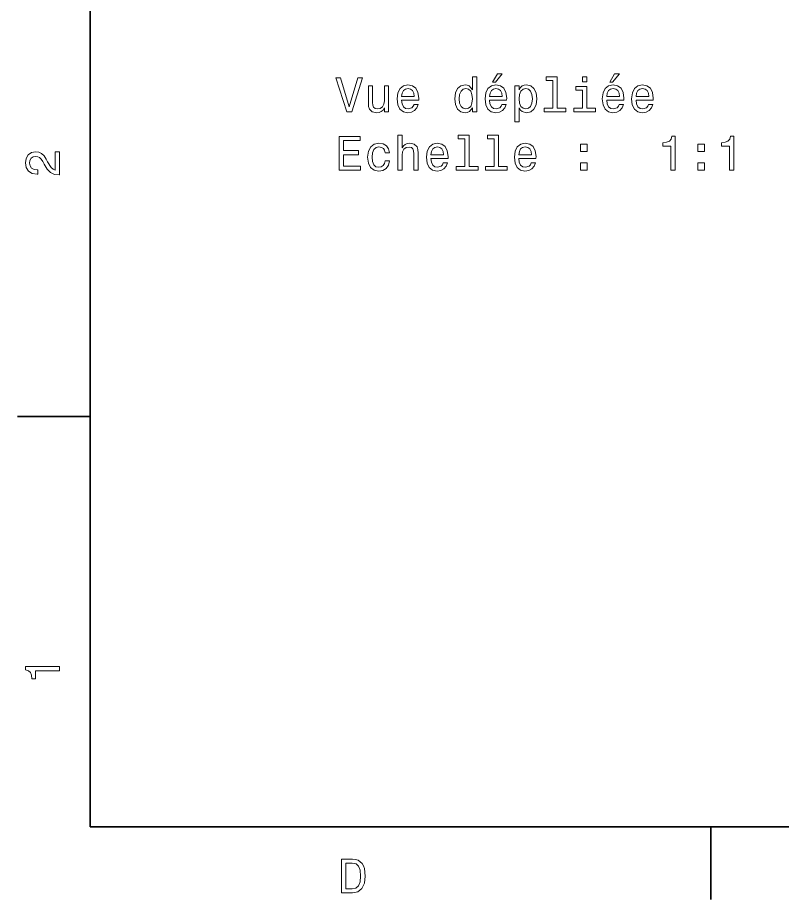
# Model space of a CAD drawing. Extents: x 0 to 297, y 0 to 210.
# Drawn here: x 2.5 to 81.7, y 2.5 to 93.8 of the extents above; entities that cross this region are included whole.
import ezdxf

# ---------------------------------------------------------------- set-up
doc = ezdxf.new("R2010")
doc.units = 0

msp = doc.modelspace()

# ---------------------------------------------------------------- linework, layer by layer
at = {"color": 7, "lineweight": 35}
for p, q in [((10, 200), (10, 10)), ((10, 10), (287, 10))]:
    msp.add_line(p, q, dxfattribs=at)
at = {"color": 7, "lineweight": 35, "ltscale": 0.1875}
for p, q in [((10, 52.5), (2.5, 52.5)), ((74.300003, 10), (74.300003, 2.5))]:
    msp.add_line(p, q, dxfattribs=at)
at = {"color": 7, "lineweight": 13}
for points in [[(49.605618, 84.478912), (49.605618, 84.060326), (50.049423, 84.060326), (50.049423, 87.681366), (49.610661, 87.681366), (49.610661, 86.354996), (49.272766, 86.738281), (49.065994, 86.829056), (48.82896, 86.864357), (48.400284, 86.763496), (48.067432, 86.481071), (47.850574, 86.027184), (47.774925, 85.416954), (47.850574, 84.806725), (48.067432, 84.347786), (48.400284, 84.060326), (48.82896, 83.964508), (49.065994, 83.999809), (49.277809, 84.090584)], [(51.67334, 87.136696), (51.970894, 87.136696), (52.671898, 87.994041), (52.177666, 87.994041)], [(57.931988, 87.308167), (57.931988, 84.433525), (57.019165, 84.433525), (57.019165, 84.060326), (59.283573, 84.060326), (59.283573, 84.433525), (58.375793, 84.433525), (58.375793, 87.681366), (57.236023, 87.681366), (57.236023, 87.308167)], [(61.457203, 87.681366), (60.988182, 87.681366), (60.988182, 87.17704), (61.457203, 87.17704)], [(63.817432, 87.136696), (64.114983, 87.136696), (64.815994, 87.994041), (64.321754, 87.994041)], [(37.718731, 87.565369), (36.841209, 84.584824), (35.938469, 87.565369), (35.459362, 87.565369), (36.589046, 84.060326), (37.093369, 84.060326), (38.197838, 87.565369)], [(40.921181, 86.768539), (40.477375, 86.768539), (40.477375, 85.205139), (40.426941, 84.842026), (40.280689, 84.579781), (40.053745, 84.418396), (39.756195, 84.367966), (39.519161, 84.40831), (39.367867, 84.529343), (39.282131, 84.736115), (39.261959, 85.028625), (39.261959, 86.768539), (38.818153, 86.768539), (38.818153, 84.988281), (38.833282, 84.630211), (38.929104, 84.332657), (39.221611, 84.060326), (39.690632, 83.964508), (39.942795, 83.999809), (40.159653, 84.090584), (40.346252, 84.246925), (40.497547, 84.473869), (40.497547, 84.060326), (40.921181, 84.060326)], [(42.257633, 85.285828), (44.032852, 85.285828), (44.037895, 85.492599), (43.957203, 86.072571), (43.735298, 86.506294), (43.382275, 86.768539), (42.913254, 86.864357), (42.454319, 86.763496), (42.101295, 86.481071), (41.874348, 86.022141), (41.793659, 85.416954), (41.869305, 84.796638), (42.096252, 84.342743), (42.444233, 84.060326), (42.898125, 83.964508), (43.291496, 84.030067), (43.614262, 84.201538), (43.851295, 84.473869), (43.987461, 84.836983), (43.548702, 84.836983), (43.457924, 84.635254), (43.326797, 84.483955), (42.953598, 84.362923), (42.666138, 84.418396), (42.449276, 84.59491), (42.308067, 84.88237), (42.257633, 85.270699)], [(51.365704, 85.285828), (53.140923, 85.285828), (53.145966, 85.492599), (53.065269, 86.072571), (52.843369, 86.506294), (52.490341, 86.768539), (52.021324, 86.864357), (51.562389, 86.763496), (51.209366, 86.481071), (50.982418, 86.022141), (50.901726, 85.416954), (50.977375, 84.796638), (51.204323, 84.342743), (51.552303, 84.060326), (52.006195, 83.964508), (52.399567, 84.030067), (52.722332, 84.201538), (52.959366, 84.473869), (53.095531, 84.836983), (52.656769, 84.836983), (52.565994, 84.635254), (52.434868, 84.483955), (52.061668, 84.362923), (51.774208, 84.418396), (51.557346, 84.59491), (51.416138, 84.88237), (51.365704, 85.270699)], [(54.431984, 86.349953), (54.431984, 86.768539), (53.988182, 86.768539), (53.988182, 83.011337), (54.431984, 83.011337), (54.431984, 84.473869), (54.588326, 84.236839), (54.764839, 84.080498), (55.208641, 83.964508), (55.632275, 84.060326), (55.965126, 84.347786), (56.181984, 84.801682), (56.26268, 85.416954), (56.181984, 86.027184), (55.965126, 86.481071), (55.632275, 86.763496), (55.208641, 86.864357), (54.966568, 86.834099), (54.759796, 86.738281), (54.583282, 86.576897)], [(63.509796, 85.285828), (65.285011, 85.285828), (65.290054, 85.492599), (65.209366, 86.072571), (64.987457, 86.506294), (64.634438, 86.768539), (64.165413, 86.864357), (63.706482, 86.763496), (63.353455, 86.481071), (63.126511, 86.022141), (63.045818, 85.416954), (63.121468, 84.796638), (63.348412, 84.342743), (63.696396, 84.060326), (64.150284, 83.964508), (64.543655, 84.030067), (64.866425, 84.201538), (65.103455, 84.473869), (65.239624, 84.836983), (64.800858, 84.836983), (64.710083, 84.635254), (64.578964, 84.483955), (64.205765, 84.362923), (63.918297, 84.418396), (63.701439, 84.59491), (63.560226, 84.88237), (63.509796, 85.270699)], [(66.545822, 85.285828), (68.32103, 85.285828), (68.32608, 85.492599), (68.245384, 86.072571), (68.023483, 86.506294), (67.670456, 86.768539), (67.201439, 86.864357), (66.742508, 86.763496), (66.389481, 86.481071), (66.162537, 86.022141), (66.081841, 85.416954), (66.157486, 84.796638), (66.38443, 84.342743), (66.732422, 84.060326), (67.18631, 83.964508), (67.579681, 84.030067), (67.902451, 84.201538), (68.139481, 84.473869), (68.27565, 84.836983), (67.836884, 84.836983), (67.746109, 84.635254), (67.614983, 84.483955), (67.241783, 84.362923), (66.954315, 84.418396), (66.737457, 84.59491), (66.596252, 84.88237), (66.545822, 85.270699)], [(42.257633, 85.659027), (42.31311, 86.007011), (42.449276, 86.264214), (42.656052, 86.420555), (42.928383, 86.476028), (43.195675, 86.420555), (43.402447, 86.264214), (43.528526, 86.007011), (43.573917, 85.659027)], [(48.90461, 86.465942), (49.197117, 86.39534), (49.419018, 86.198654), (49.55014, 85.870842), (49.600574, 85.416954), (49.55014, 84.958023), (49.419018, 84.630211), (49.197117, 84.428482), (48.90461, 84.362923), (48.627232, 84.428482), (48.415417, 84.630211), (48.274204, 84.963066), (48.228817, 85.416954), (48.274204, 85.865799), (48.415417, 86.193611), (48.627232, 86.39534)], [(51.365704, 85.659027), (51.421181, 86.007011), (51.557346, 86.264214), (51.764118, 86.420555), (52.036453, 86.476028), (52.303745, 86.420555), (52.510517, 86.264214), (52.636597, 86.007011), (52.681984, 85.659027)], [(55.132996, 84.362923), (54.835445, 84.428482), (54.618584, 84.630211), (54.482418, 84.958023), (54.437027, 85.416954), (54.482418, 85.870842), (54.618584, 86.198654), (54.835445, 86.39534), (55.132996, 86.465942), (55.405327, 86.39534), (55.622189, 86.193611), (55.758354, 85.865799), (55.808788, 85.416954), (55.758354, 84.963066), (55.622189, 84.630211), (55.405327, 84.428482)], [(61.442074, 84.433525), (61.442074, 86.677757), (60.302303, 86.677757), (60.302303, 86.299522), (60.998268, 86.299522), (60.998268, 84.433525), (60.090488, 84.433525), (60.090488, 84.060326), (62.35994, 84.060326), (62.35994, 84.433525)], [(63.509796, 85.659027), (63.565269, 86.007011), (63.701439, 86.264214), (63.908211, 86.420555), (64.180542, 86.476028), (64.447838, 86.420555), (64.65461, 86.264214), (64.780685, 86.007011), (64.82608, 85.659027)], [(66.545822, 85.659027), (66.601295, 86.007011), (66.737457, 86.264214), (66.944229, 86.420555), (67.216568, 86.476028), (67.483856, 86.420555), (67.690628, 86.264214), (67.816711, 86.007011), (67.862099, 85.659027)], [(35.782131, 78.013496), (38.001152, 78.013496), (38.001152, 78.437126), (36.246109, 78.437126), (36.246109, 79.622284), (37.809509, 79.622284), (37.809509, 80.040871), (36.246109, 80.040871), (36.246109, 81.089867), (37.960804, 81.089867), (37.960804, 81.513496), (35.782131, 81.513496)], [(41.869305, 78.013496), (42.31311, 78.013496), (42.31311, 79.576897), (42.358498, 79.934967), (42.504753, 80.197212), (42.731697, 80.358597), (43.03429, 80.419113), (43.276367, 80.368683), (43.427666, 80.232513), (43.503311, 80.005569), (43.528526, 79.70298), (43.528526, 78.013496), (43.972332, 78.013496), (43.972332, 79.793755), (43.95216, 80.151825), (43.861382, 80.449379), (43.563831, 80.72171), (43.099854, 80.817528), (42.847694, 80.782227), (42.630833, 80.686409), (42.449276, 80.53511), (42.31311, 80.328339), (42.31311, 81.634537), (41.869305, 81.634537)], [(48.823917, 81.261337), (48.823917, 78.386696), (47.911095, 78.386696), (47.911095, 78.013496), (50.175503, 78.013496), (50.175503, 78.386696), (49.267723, 78.386696), (49.267723, 81.634537), (48.127953, 81.634537), (48.127953, 81.261337)], [(51.85994, 81.261337), (51.85994, 78.386696), (50.947117, 78.386696), (50.947117, 78.013496), (53.211525, 78.013496), (53.211525, 78.386696), (52.303745, 78.386696), (52.303745, 81.634537), (51.163975, 81.634537), (51.163975, 81.261337)], [(70.146683, 78.013496), (70.605614, 78.013496), (70.605614, 81.538712), (70.26268, 81.538712), (70.171898, 81.231079), (69.990341, 81.024307), (69.712967, 80.903267), (69.329681, 80.862923), (69.329681, 80.504852), (70.146683, 80.504852)], [(76.218727, 78.013496), (76.677658, 78.013496), (76.677658, 81.538712), (76.334717, 81.538712), (76.243942, 81.231079), (76.062386, 81.024307), (75.785004, 80.903267), (75.401718, 80.862923), (75.401718, 80.504852), (76.218727, 80.504852)], [(40.558067, 79.824013), (40.996826, 79.824013), (40.906052, 80.22747), (40.68919, 80.545197), (40.351295, 80.741882), (39.912533, 80.817528), (39.428383, 80.716667), (39.060226, 80.434242), (38.828239, 79.975311), (38.747547, 79.360039), (38.823196, 78.749809), (39.05014, 78.295914), (39.408211, 78.013496), (39.897404, 77.917679), (40.331123, 77.993324), (40.669018, 78.205139), (40.901005, 78.537994), (41.001869, 78.981796), (40.578239, 78.981796), (40.50259, 78.699379), (40.361382, 78.487556), (40.159653, 78.356438), (39.912533, 78.316093), (39.604897, 78.381653), (39.382996, 78.583382), (39.246826, 78.911194), (39.201439, 79.375168), (39.246826, 79.829056), (39.388039, 80.156868), (39.614983, 80.358597), (39.912533, 80.429199), (40.174782, 80.383812), (40.371468, 80.267822), (40.50259, 80.07618)], [(45.293655, 79.238998), (47.068874, 79.238998), (47.073917, 79.44577), (46.993225, 80.025742), (46.771324, 80.459465), (46.418297, 80.72171), (45.949276, 80.817528), (45.490345, 80.716667), (45.137318, 80.434242), (44.910374, 79.975311), (44.829681, 79.370125), (44.905331, 78.749809), (45.132275, 78.295914), (45.480255, 78.013496), (45.934147, 77.917679), (46.327518, 77.983238), (46.650284, 78.154709), (46.887318, 78.42704), (47.023483, 78.790154), (46.584724, 78.790154), (46.493946, 78.588425), (46.362823, 78.437126), (45.989624, 78.316093), (45.70216, 78.371567), (45.485298, 78.54808), (45.34409, 78.835541), (45.293655, 79.223869)], [(45.293655, 79.612198), (45.349133, 79.960182), (45.485298, 80.217384), (45.692074, 80.373726), (45.964409, 80.429199), (46.231697, 80.373726), (46.438469, 80.217384), (46.564552, 79.960182), (46.60994, 79.612198)], [(54.401726, 79.238998), (56.176941, 79.238998), (56.181984, 79.44577), (56.101295, 80.025742), (55.879395, 80.459465), (55.526367, 80.72171), (55.057346, 80.817528), (54.598412, 80.716667), (54.245388, 80.434242), (54.01844, 79.975311), (53.937752, 79.370125), (54.013397, 78.749809), (54.240341, 78.295914), (54.588326, 78.013496), (55.042217, 77.917679), (55.435589, 77.983238), (55.758354, 78.154709), (55.995388, 78.42704), (56.131554, 78.790154), (55.692795, 78.790154), (55.602013, 78.588425), (55.470894, 78.437126), (55.097694, 78.316093), (54.810226, 78.371567), (54.593369, 78.54808), (54.45216, 78.835541), (54.401726, 79.223869)], [(54.401726, 79.612198), (54.457203, 79.960182), (54.593369, 80.217384), (54.80014, 80.373726), (55.072479, 80.429199), (55.339767, 80.373726), (55.546539, 80.217384), (55.672623, 79.960182), (55.71801, 79.612198)], [(60.78141, 79.970268), (61.477375, 79.970268), (61.477375, 80.72171), (60.78141, 80.72171)], [(72.925499, 79.970268), (73.62146, 79.970268), (73.62146, 80.72171), (72.925499, 80.72171)], [(6.833213, 77.519447), (6.833213, 79.925072), (6.399496, 79.925072), (6.399496, 78.023773), (6.162464, 78.129684), (5.965778, 78.311241), (5.607709, 78.871033), (5.456412, 79.168587), (5.239553, 79.501442), (4.987392, 79.738472), (4.689842, 79.874641), (4.351945, 79.925072), (3.928314, 79.839333), (3.595461, 79.602303), (3.383646, 79.239189), (3.307997, 78.770172), (3.393732, 78.286018), (3.630764, 77.91787), (4.009006, 77.680832), (4.508286, 77.600143), (4.578891, 77.600143), (4.578891, 78.059074), (4.538545, 78.059074), (4.195605, 78.104462), (3.943444, 78.240631), (3.782061, 78.457489), (3.726585, 78.744957), (3.777017, 79.03746), (3.903098, 79.254318), (4.099784, 79.395531), (4.346902, 79.445961), (4.578891, 79.41066), (4.775577, 79.314842), (4.947046, 79.153458), (5.098343, 78.931557), (5.259727, 78.634003), (5.572406, 78.139771), (5.90526, 77.791786), (6.308718, 77.585014), (6.818084, 77.519447)], [(60.78141, 78.013496), (61.477375, 78.013496), (61.477375, 78.764938), (60.78141, 78.764938)], [(72.925499, 78.013496), (73.62146, 78.013496), (73.62146, 78.764938), (72.925499, 78.764938)], [(6.833213, 26.159222), (6.833213, 26.618156), (3.307997, 26.618156), (3.307997, 26.275217), (3.615634, 26.184439), (3.822406, 26.002882), (3.943444, 25.725506), (3.98379, 25.34222), (4.341859, 25.34222), (4.341859, 26.159222)], [(37.194958, 6.666787), (36.029972, 6.666787), (36.029972, 3.166787), (37.194958, 3.166787), (37.744667, 3.277738), (38.153168, 3.615634), (38.405331, 4.165346), (38.496109, 4.916787), (38.415417, 5.683357), (38.314552, 5.985951), (38.173344, 6.228026), (37.764839, 6.555836), (37.497551, 6.636527)], [(37.159653, 6.248199), (37.542938, 6.17255), (37.805187, 5.940562), (37.961525, 5.527017), (38.011959, 4.916787), (37.956482, 4.326729), (37.800144, 3.913184), (37.532852, 3.666066), (37.159653, 3.585375), (36.498989, 3.585375), (36.498989, 6.248199)]]:
    msp.add_lwpolyline(points, close=True, dxfattribs=at)

doc.saveas('drawing.dxf')
